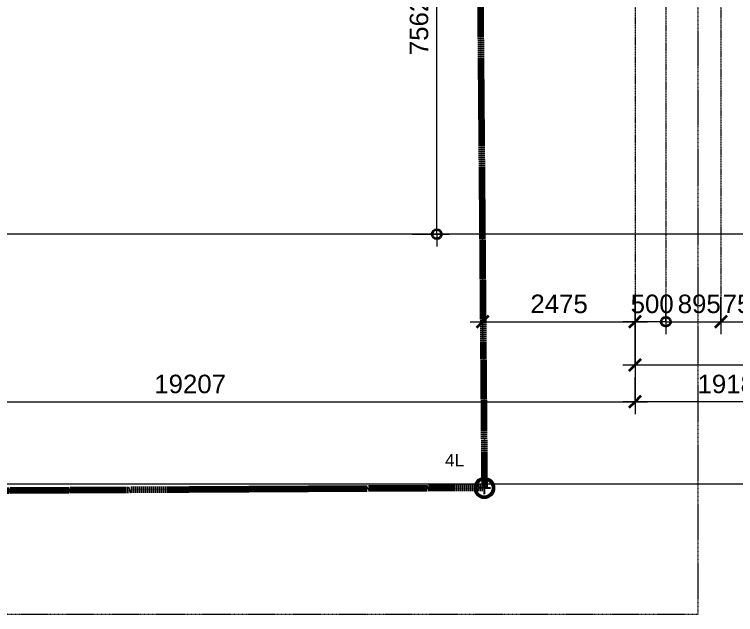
# Model space of a CAD drawing. Header units: millimetres. Extents: x -672391 to -598136, y -134 to 46410.
# Drawn here: x -644914 to -633203, y 10079 to 19820 of the extents above; entities that cross this region are included whole.
import ezdxf

# ---------------------------------------------------------------- set-up
doc = ezdxf.new("R2010")
doc.units = ezdxf.units.MM
for name, pattern in [('DPA_Grid _ Level 100', [10, 5.5, -1.6, 1.3, -1.6]), ('DPA_Hidden 100', [7.2, 4.7, -2.5]), ('DPA_Hidden 50', [3, 2, -1]), ('DPA_ROW', [32.5, 15, -2.5, 5, -2.5, 5, -2.5])]:
    doc.linetypes.add(name, pattern=pattern)
for name, color, linetype, lineweight in [('A-ANNO-DIMS', 1, 'Continuous', 9), ('A-ANNO-DIMS-100', 1, 'Continuous', 9), ('A-ANNO-NOTE', 3, 'Continuous', 25), ('A-DETL', 1, 'Continuous', 70), ('C-PROP-LINE', 10, 'DPA_ROW', 100), ('G-ANNO-TEXT', 3, 'Continuous', 9), ('S-GRID', 251, 'Continuous', 9)]:
    doc.layers.add(name, color=color, linetype=linetype, lineweight=lineweight)
doc.styles.add('Arial_2', font='arial.ttf', dxfattribs={"height": 200})
doc.styles.add('Arial_3', font='arial.ttf', dxfattribs={"height": 300})
doc.dimstyles.new('DPA-DIM-3_0_C-T', dxfattribs={"dimscale": 304.8, "dimtxt": 306.07782, "dimasz": 0.492126, "dimexe": 0.656168, "dimexo": 0.0625, "dimgap": 0.164042, "dimtad": 0, "dimjust": 2, "dimdec": 0, "dimzin": 0, "dimdsep": 46, "dimtxsty": 'Arial_3', "dimblk1": 'DOTBLANK', "dimblk2": 'OBLIQUE', "dimsah": 1, "dimcen": 0.09, "dimdle": 0.656168, "dimadec": 8, "dimazin": 0, "dimtfac": 1, "dimtdec": 4, "dimtix": 1, "dimtmove": 2, "dimatfit": 3, "dimfxl": 1.312336, "dimfxlon": 1, "dimtvp": 1, "dimtolj": 1, "dimtzin": 0, "dimarcsym": 2})
doc.dimstyles.new('DPA-DIM-3_0_T-T', dxfattribs={"dimscale": 304.8, "dimtxt": 306.07782, "dimasz": 0.656168, "dimexe": 0.656168, "dimexo": 0.0625, "dimgap": 0.164042, "dimtad": 1, "dimdec": 0, "dimzin": 0, "dimdsep": 46, "dimtxsty": 'Arial_3', "dimblk1": 'OBLIQUE', "dimblk2": 'OBLIQUE', "dimsah": 1, "dimcen": 0.09, "dimdle": 0.656168, "dimadec": 8, "dimazin": 0, "dimtfac": 1, "dimtdec": 4, "dimtix": 1, "dimtmove": 0, "dimatfit": 3, "dimfxl": 1.312336, "dimfxlon": 1, "dimtvp": 1, "dimtolj": 1, "dimtzin": 0, "dimarcsym": 2})

# ---------------------------------------------------------------- blocks, each defined once
blk = doc.blocks.new('Family - ___-5116072-4212-01 ENLARGED ENTRANCE 2 GROUND LEVEL - REFLECTED CEILING PLAN')
at = {"layer": 'C-PROP-LINE'}
for p, q in [((-637506, 39010), (-637282, 12133)), ((-637282, 12133), (-669897, 11951))]:
    blk.add_line(p, q, dxfattribs=at)
blk = doc.blocks.new('DPA_GM_ROW_Node - Small-3986038-4212-01 ENLARGED ENTRANCE 2 GROUND LEVEL - REFLECTED CEILING PLAN')
at = {"layer": 'A-ANNO-NOTE'}
for p, q in [((0, 0), (-1, 0)), ((0, 1), (0, 0)), ((0, 0), (1, 0)), ((0, -1), (0, 0))]:
    blk.add_line(p, q, dxfattribs=at)
at = {"layer": 'A-ANNO-NOTE', "lineweight": 50}
blk.add_circle((0, 0), 1.5, dxfattribs=at)
blk = doc.blocks.new('DIMBLOCK52-4212-01 ENLARGED ENTRANCE 2 GROUND LEVEL - REFLECTED CEILING PLAN')
at = {"layer": 'A-ANNO-DIMS-100'}
for p, q in [((-633441, 15232), (-633441, 14632)), ((-633441, 14832), (-633441, 15232)), ((-632691, 15232), (-632691, 14632)), ((-632691, 14832), (-632691, 15232)), ((-633641, 14832), (-632691, 14832))]:
    blk.add_line(p, q, dxfattribs=at)
at = {"layer": 'A-ANNO-DIMS-100', "lineweight": 35}
for p, q in [((-633441, 14832), (-633341, 14932)), ((-632691, 14832), (-632591, 14932)), ((-633441, 14832), (-633541, 14732)), ((-632691, 14832), (-632791, 14732))]:
    blk.add_line(p, q, dxfattribs=at)
at = {"layer": 'A-ANNO-DIMS-100', "color": 0, "insert": (-633412, 15272), "char_height": 300, "width": 830.65, "attachment_point": 1, "line_spacing_factor": 0.941778, "style": 'Arial_3'}
blk.add_mtext('750', dxfattribs=at)
blk = doc.blocks.new('_Oblique')
at = {"color": 0, "linetype": 'ByBlock', "lineweight": -2}
blk.add_line((-0.5, -0.5), (0.5, 0.5), dxfattribs=at)
blk = doc.blocks.new('DIMBLOCK57-4212-01 ENLARGED ENTRANCE 2 GROUND LEVEL - REFLECTED CEILING PLAN')
at = {"layer": 'A-ANNO-DIMS-100'}
for p, q in [((-634336, 15232), (-634336, 14632)), ((-634336, 14832), (-634336, 15232)), ((-634336, 14832), (-634336, 15232)), ((-634336, 14832), (-634536, 14832)), ((-634336, 14832), (-634336, 14632))]:
    blk.add_line(p, q, dxfattribs=at)
at = {"layer": 'A-ANNO-DIMS-100', "lineweight": 35}
blk.add_circle((-634336, 14832), 75, dxfattribs=at)
blk = doc.blocks.new('_DotBlank')
at = {"color": 0, "linetype": 'ByBlock', "lineweight": -2}
blk.add_line((-0.5, 0), (-1, 0), dxfattribs=at)
blk.add_circle((0, 0), 0.5, dxfattribs=at)
blk = doc.blocks.new('_None')
blk = doc.blocks.new('DIMBLOCK58-4212-01 ENLARGED ENTRANCE 2 GROUND LEVEL - REFLECTED CEILING PLAN')
at = {"layer": 'A-ANNO-DIMS-100'}
for p, q in [((-634336, 15232), (-634336, 14632)), ((-634336, 14832), (-634336, 15232)), ((-633441, 15232), (-633441, 14632)), ((-633441, 14832), (-633441, 15232)), ((-634336, 14832), (-633241, 14832))]:
    blk.add_line(p, q, dxfattribs=at)
at = {"layer": 'A-ANNO-DIMS-100', "lineweight": 35}
for q in [(-633341, 14932), (-633541, 14732)]:
    blk.add_line((-633441, 14832), q, dxfattribs=at)
at = {"layer": 'A-ANNO-DIMS-100', "color": 0, "insert": (-634143, 15272), "char_height": 300, "width": 830.65, "attachment_point": 1, "line_spacing_factor": 0.941778, "style": 'Arial_3'}
blk.add_mtext('895', dxfattribs=at)
blk = doc.blocks.new('DIMBLOCK59-4212-01 ENLARGED ENTRANCE 2 GROUND LEVEL - REFLECTED CEILING PLAN')
at = {"layer": 'A-ANNO-DIMS-100'}
for p, q in [((-634336, 15232), (-634336, 14632)), ((-634336, 14832), (-634336, 15232)), ((-634336, 14832), (-634336, 15232)), ((-634336, 14832), (-634136, 14832)), ((-634336, 14832), (-634336, 14632))]:
    blk.add_line(p, q, dxfattribs=at)
at = {"layer": 'A-ANNO-DIMS-100', "lineweight": 35}
blk.add_circle((-634336, 14832), 75, dxfattribs=at)
blk = doc.blocks.new('DIMBLOCK60-4212-01 ENLARGED ENTRANCE 2 GROUND LEVEL - REFLECTED CEILING PLAN')
at = {"layer": 'A-ANNO-DIMS-100'}
for p, q in [((-634336, 15232), (-634336, 14632)), ((-634336, 14832), (-634336, 15232)), ((-634836, 14432), (-634836, 15032)), ((-634336, 14832), (-635036, 14832)), ((-634836, 14832), (-634836, 14432))]:
    blk.add_line(p, q, dxfattribs=at)
at = {"layer": 'A-ANNO-DIMS-100', "lineweight": 35}
for q in [(-634736, 14932), (-634936, 14732)]:
    blk.add_line((-634836, 14832), q, dxfattribs=at)
at = {"layer": 'A-ANNO-DIMS-100', "color": 0, "insert": (-634907, 15272), "char_height": 300, "width": 830.65, "attachment_point": 1, "line_spacing_factor": 0.941778, "style": 'Arial_3'}
blk.add_mtext('500', dxfattribs=at)
blk = doc.blocks.new('DIMBLOCK66-4212-01 ENLARGED ENTRANCE 2 GROUND LEVEL - REFLECTED CEILING PLAN')
at = {"layer": 'A-ANNO-DIMS-100'}
for p, q in [((-634836, 14532), (-634836, 13932)), ((-634836, 14132), (-634836, 14532)), ((-625122, 14532), (-625122, 13932)), ((-625122, 14132), (-625122, 14532)), ((-635036, 14132), (-624922, 14132))]:
    blk.add_line(p, q, dxfattribs=at)
at = {"layer": 'A-ANNO-DIMS-100', "lineweight": 35}
for p, q in [((-634836, 14132), (-634736, 14232)), ((-625122, 14132), (-625022, 14232)), ((-634836, 14132), (-634936, 14032)), ((-625122, 14132), (-625222, 14032))]:
    blk.add_line(p, q, dxfattribs=at)
at = {"layer": 'A-ANNO-DIMS-100', "color": 0, "insert": (-630440, 14572), "char_height": 300, "width": 1107.53, "attachment_point": 1, "line_spacing_factor": 0.941778, "style": 'Arial_3'}
blk.add_mtext('9713', dxfattribs=at)
blk = doc.blocks.new('DIMBLOCK68-4212-01 ENLARGED ENTRANCE 2 GROUND LEVEL - REFLECTED CEILING PLAN')
at = {"layer": 'A-ANNO-DIMS-100'}
for p, q in [((-634836, 13932), (-634836, 13332)), ((-634836, 13532), (-634836, 13932)), ((-632917, 13132), (-632917, 13732)), ((-632917, 13532), (-635036, 13532)), ((-632917, 13532), (-632917, 13132))]:
    blk.add_line(p, q, dxfattribs=at)
at = {"layer": 'A-ANNO-DIMS-100', "lineweight": 35}
for q in [(-634736, 13632), (-634936, 13432)]:
    blk.add_line((-634836, 13532), q, dxfattribs=at)
at = {"layer": 'A-ANNO-DIMS-100', "color": 0, "insert": (-633821, 13972), "char_height": 300, "width": 1107.53, "attachment_point": 1, "line_spacing_factor": 0.941778, "style": 'Arial_3'}
blk.add_mtext('1918', dxfattribs=at)
blk = doc.blocks.new('DIMBLOCK76-4212-01 ENLARGED ENTRANCE 2 GROUND LEVEL - REFLECTED CEILING PLAN')
at = {"layer": 'A-ANNO-DIMS-100'}
for p, q in [((-638456, 16252), (-637856, 16252)), ((-638056, 16252), (-638456, 16252)), ((-638056, 16252), (-638456, 16252)), ((-638056, 16252), (-638056, 16052)), ((-638056, 16252), (-637856, 16252))]:
    blk.add_line(p, q, dxfattribs=at)
at = {"layer": 'A-ANNO-DIMS-100', "lineweight": 35}
blk.add_circle((-638056, 16252), 75, dxfattribs=at)
blk = doc.blocks.new('DIMBLOCK77-4212-01 ENLARGED ENTRANCE 2 GROUND LEVEL - REFLECTED CEILING PLAN')
at = {"layer": 'A-ANNO-DIMS-100'}
for p, q in [((-638056, 16252), (-638056, 24014)), ((-637656, 23814), (-638256, 23814)), ((-638056, 23814), (-637656, 23814)), ((-638456, 16252), (-637856, 16252)), ((-638056, 16252), (-638456, 16252))]:
    blk.add_line(p, q, dxfattribs=at)
at = {"layer": 'A-ANNO-DIMS-100', "lineweight": 35}
for q in [(-638156, 23914), (-637956, 23714)]:
    blk.add_line((-638056, 23814), q, dxfattribs=at)
at = {"layer": 'A-ANNO-DIMS-100', "color": 0, "insert": (-638495, 19158), "char_height": 300, "width": 1107.53, "attachment_point": 1, "rotation": 90, "line_spacing_factor": 0.941778, "style": 'Arial_3'}
blk.add_mtext('7562', dxfattribs=at)
blk = doc.blocks.new('DIMBLOCK94-4212-01 ENLARGED ENTRANCE 2 GROUND LEVEL - REFLECTED CEILING PLAN')
at = {"layer": 'A-ANNO-DIMS-100'}
for p, q in [((-637311, 15232), (-637311, 14632)), ((-637311, 14832), (-637311, 15232)), ((-634836, 15232), (-634836, 14632)), ((-634836, 14832), (-634836, 15232)), ((-637511, 14832), (-634636, 14832))]:
    blk.add_line(p, q, dxfattribs=at)
at = {"layer": 'A-ANNO-DIMS-100', "lineweight": 35}
for p, q in [((-637311, 14832), (-637211, 14932)), ((-634836, 14832), (-634736, 14932)), ((-637311, 14832), (-637411, 14732)), ((-634836, 14832), (-634936, 14732))]:
    blk.add_line(p, q, dxfattribs=at)
at = {"layer": 'A-ANNO-DIMS-100', "color": 0, "insert": (-636535, 15272), "char_height": 300, "width": 1107.53, "attachment_point": 1, "line_spacing_factor": 0.941778, "style": 'Arial_3'}
blk.add_mtext('2475', dxfattribs=at)
blk = doc.blocks.new('DIMBLOCK100-4212-01 ENLARGED ENTRANCE 2 GROUND LEVEL - REFLECTED CEILING PLAN')
at = {"layer": 'A-ANNO-DIMS-100'}
for p, q in [((-654042, 13932), (-654042, 13332)), ((-654042, 13532), (-654042, 13932)), ((-634836, 13932), (-634836, 13332)), ((-634836, 13532), (-634836, 13932)), ((-654042, 13532), (-634636, 13532))]:
    blk.add_line(p, q, dxfattribs=at)
at = {"layer": 'A-ANNO-DIMS-100', "lineweight": 35}
for q in [(-634736, 13632), (-634936, 13432)]:
    blk.add_line((-634836, 13532), q, dxfattribs=at)
at = {"layer": 'A-ANNO-DIMS-100', "color": 0, "insert": (-642643, 13972), "char_height": 300, "width": 1384.41, "attachment_point": 1, "line_spacing_factor": 0.941778, "style": 'Arial_3'}
blk.add_mtext('19207', dxfattribs=at)

msp = doc.modelspace()

# ---------------------------------------------------------------- linework, layer by layer
at = {"layer": 'A-DETL', "linetype": 'DPA_Hidden 100', "lineweight": 9}
for p, q in [((-633817.4, 37259), (-633817.4, 10079)), ((-633817.4, 10079), (-652320.8, 10079))]:
    msp.add_line(p, q, dxfattribs=at)
at = {"layer": 'A-DETL', "color": 8, "linetype": 'DPA_Hidden 50', "lineweight": 9}
for p, q in [((-633440.5, 25254.2), (-633440.5, 14832.5)), ((-634335.6, 24554.2), (-634335.6, 14854.2)), ((-634835.6, 23814), (-634835.6, 14665)), ((-637310.5, 15246), (-637310.5, 14554.1))]:
    msp.add_line(p, q, dxfattribs=at)
at = {"layer": 'S-GRID', "linetype": 'DPA_Grid _ Level 100'}
for p, q in [((-599857.6, 16252), (-672390.7, 16252)), ((-599857.6, 12194), (-672390.7, 12194))]:
    msp.add_line(p, q, dxfattribs=at)

# ---------------------------------------------------------------- block references
at = {"layer": 'A-ANNO-NOTE', "xscale": 100, "yscale": 100, "zscale": 100}
msp.add_blockref('DPA_GM_ROW_Node - Small-3986038-4212-01 ENLARGED ENTRANCE 2 GROUND LEVEL - REFLECTED CEILING PLAN', (-637282.3, 12133.4), dxfattribs=at)
at = {"layer": 'C-PROP-LINE'}
msp.add_blockref('Family - ___-5116072-4212-01 ENLARGED ENTRANCE 2 GROUND LEVEL - REFLECTED CEILING PLAN', (0, 0), dxfattribs=at)

# ---------------------------------------------------------------- texts
at = {"layer": 'G-ANNO-TEXT', "color": 7, "insert": (-637920.9, 12683.9), "char_height": 200, "width": 384.81, "attachment_point": 1, "style": 'Arial_2'}
msp.add_mtext('4L', dxfattribs=at)

# ---------------------------------------------------------------- dimensions: what is measured, and where the dimension line sits
at = {"layer": 'A-ANNO-DIMS'}
dim = msp.add_linear_dim(base=(-638055.7, 23814), p1=(-638455.7, 16252), p2=(-637655.7, 23814), angle=90, dimstyle='DPA-DIM-3_0_C-T', override={"dimpost": '<>', "dimfxl": 7604.157822}, dxfattribs=at)
dim.commit()
dim.dimension.update_dxf_attribs({"geometry": 'DIMBLOCK77-4212-01 ENLARGED ENTRANCE 2 GROUND LEVEL - REFLECTED CEILING PLAN', "text_midpoint": (-638295.2, 19712.2), "dimtype": 160, "text_rotation": 90})
dim = msp.add_linear_dim(base=(-638055.7, 16252), p1=(-638197.1, 16252), p2=(-638197.1, 16252), angle=90, text=' ', dimstyle='DPA-DIM-3_0_C-T', override={"dimpost": '<>', "dimblk": 'None', "dimse1": 1, "dimse2": 1, "dimsd1": 1, "dimsd2": 1, "dimfxl": 0}, dxfattribs=at)
dim.commit()
dim.dimension.update_dxf_attribs({"geometry": 'DIMBLOCK76-4212-01 ENLARGED ENTRANCE 2 GROUND LEVEL - REFLECTED CEILING PLAN', "text_midpoint": (-638055.7, 16252)})
for base, p1, p2, override, picture, middle in [((-634835.6, 14832.5), (-637310.5, 15232.5), (-634835.6, 15232.5), {"dimpost": '<>', "dimfxl": 2474.915595}, 'DIMBLOCK94-4212-01 ENLARGED ENTRANCE 2 GROUND LEVEL - REFLECTED CEILING PLAN', (-636073.1, 15035.6)), ((-632690.5, 14832.5), (-633440.5, 15232.5), (-632690.5, 15232.5), {"dimpost": '<>', "dimfxl": 750}, 'DIMBLOCK52-4212-01 ENLARGED ENTRANCE 2 GROUND LEVEL - REFLECTED CEILING PLAN', (-633065.5, 15035.6)), ((-625122.4, 14132.5), (-634835.6, 14532.5), (-625122.4, 14532.5), {"dimpost": '<>', "dimfxl": 9713.239181}, 'DIMBLOCK66-4212-01 ENLARGED ENTRANCE 2 GROUND LEVEL - REFLECTED CEILING PLAN', (-629979, 14335.7))]:
    dim = msp.add_linear_dim(base=base, p1=p1, p2=p2, dimstyle='DPA-DIM-3_0_T-T', override=override, dxfattribs=at)
    dim.commit()
    dim.dimension.update_dxf_attribs({"geometry": picture, "text_midpoint": middle})
for base, p1, p2, override, picture, middle in [((-634835.6, 14832.5), (-634335.6, 15232.5), (-634835.6, 14432.5), {"dimpost": '<>', "dimfxl": 943.398113}, 'DIMBLOCK60-4212-01 ENLARGED ENTRANCE 2 GROUND LEVEL - REFLECTED CEILING PLAN', (-634491.4, 15071.9)), ((-633440.5, 14832.5), (-634335.6, 15232.5), (-633440.5, 15232.5), {"dimpost": '<>', "dimfxl": 895.084405}, 'DIMBLOCK58-4212-01 ENLARGED ENTRANCE 2 GROUND LEVEL - REFLECTED CEILING PLAN', (-633727.4, 15071.9)), ((-634835.6, 13532.5), (-654042.4, 13932.5), (-634835.6, 13932.5), {"dimpost": '<>', "dimfxl": 19206.763213}, 'DIMBLOCK100-4212-01 ENLARGED ENTRANCE 2 GROUND LEVEL - REFLECTED CEILING PLAN', (-641951.2, 13771.9)), ((-634835.6, 13532.5), (-632917.4, 13132.5), (-634835.6, 13932.5), {"dimpost": '<>', "dimfxl": 2078.372529}, 'DIMBLOCK68-4212-01 ENLARGED ENTRANCE 2 GROUND LEVEL - REFLECTED CEILING PLAN', (-633266.9, 13771.9))]:
    dim = msp.add_linear_dim(base=base, p1=p1, p2=p2, dimstyle='DPA-DIM-3_0_C-T', override=override, dxfattribs=at)
    dim.commit()
    dim.dimension.update_dxf_attribs({"geometry": picture, "text_midpoint": middle, "dimtype": 160})
for picture in ['DIMBLOCK57-4212-01 ENLARGED ENTRANCE 2 GROUND LEVEL - REFLECTED CEILING PLAN', 'DIMBLOCK59-4212-01 ENLARGED ENTRANCE 2 GROUND LEVEL - REFLECTED CEILING PLAN']:
    dim = msp.add_linear_dim(base=(-634335.6, 14832.5), p1=(-634335.6, 14854.2), p2=(-634335.6, 14854.2), text=' ', dimstyle='DPA-DIM-3_0_C-T', override={"dimpost": '<>', "dimblk": 'None', "dimse1": 1, "dimse2": 1, "dimsd1": 1, "dimsd2": 1, "dimfxl": 0}, dxfattribs=at)
    dim.commit()
    dim.dimension.update_dxf_attribs({"geometry": picture, "text_midpoint": (-634335.6, 14832.5)})

doc.saveas('drawing.dxf')
